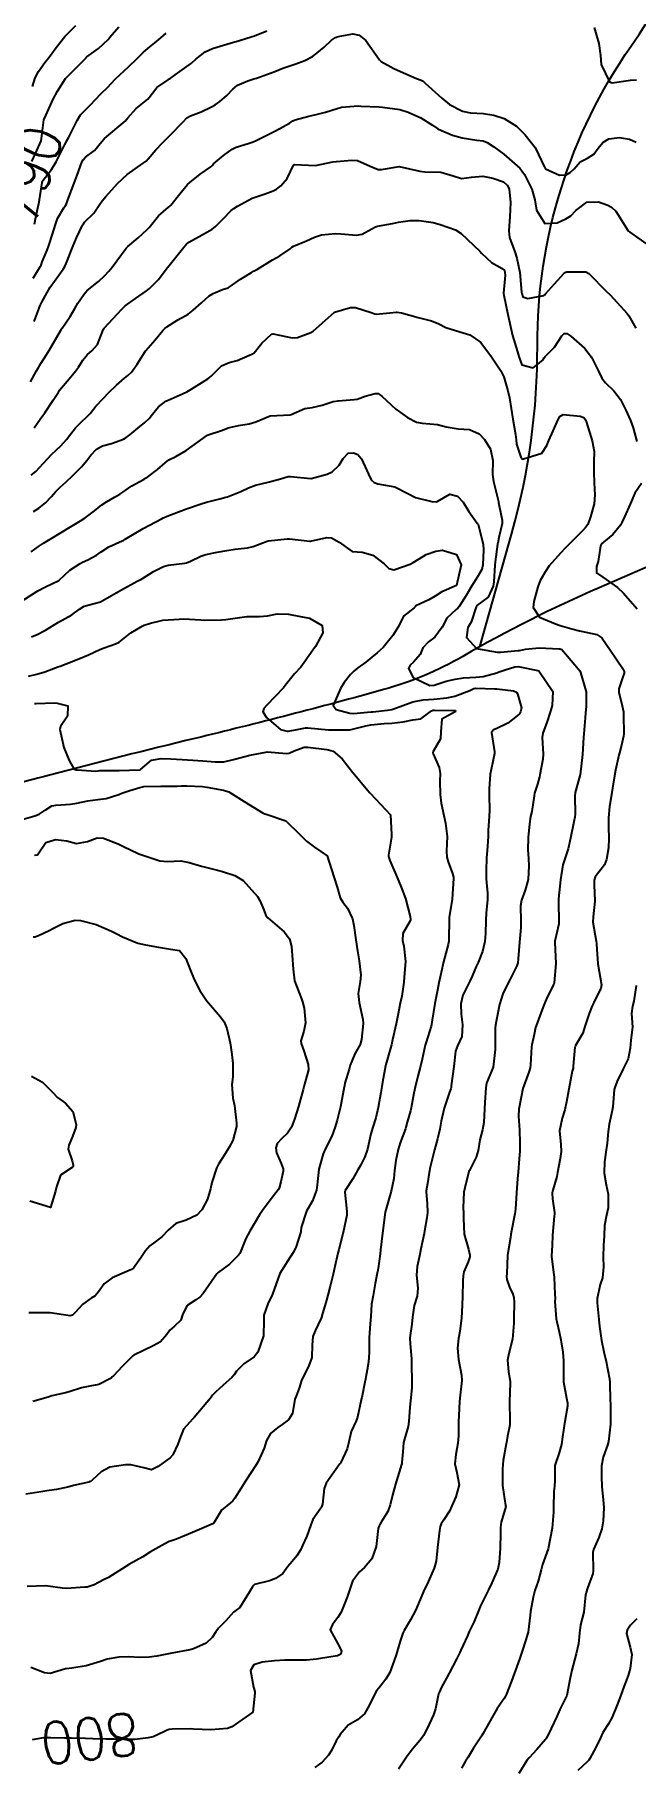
# Model space of a CAD drawing. Header units: metres. Extents: x 318500 to 325275, y 7408834 to 7428799.
# Drawn here: x 319777 to 319834.5, y 7411114.5 to 7411280 of the extents above; entities that cross this region are included whole.
import ezdxf
from ezdxf.enums import TextEntityAlignment as Align

# ---------------------------------------------------------------- set-up
doc = ezdxf.new("R2010")
doc.units = ezdxf.units.M
doc.header["$MEASUREMENT"] = 0
for name, color, linetype in [('Cotas', 45, 'Continuous'), ('Curvas de Nivel 1m', 11, 'Continuous'), ('Curvas de Nivel 5m', 15, 'Continuous'), ('Vias Secundárias', 230, 'Continuous')]:
    doc.layers.add(name, color=color, linetype=linetype)
doc.styles.add('Style-STANDARD', font='STANDARD.shx')

msp = doc.modelspace()

# ---------------------------------------------------------------- linework, layer by layer
at = {"layer": 'Curvas de Nivel 1m', "flags": 128}
for points, elevation in [([(319776.82, 7411275.05), (319777.09, 7411275.88), (319777.39, 7411276.49), (319778.01, 7411277.35), (319778.41, 7411277.86), (319779.09, 7411278.8), (319779.92, 7411279.84), (319779.99, 7411279.9), (319780.05, 7411279.96), (319780.98, 7411280.91)], 789), ([(319830.53, 7411280.7), (319831, 7411279.16), (319831.15, 7411278.04), (319831.22, 7411277.16), (319832, 7411275.51), (319832.27, 7411275.42), (319834.01, 7411275.67), (319834.59, 7411275.69)], 792), ([(319776.88, 7411256.73), (319777.58, 7411257.87), (319777.64, 7411257.98), (319777.76, 7411258.29), (319778.23, 7411259.41), (319778.39, 7411259.86), (319778.73, 7411260.93), (319779.01, 7411261.85), (319779.23, 7411262.43), (319779.83, 7411263.45), (319779.99, 7411263.68), (319780.07, 7411263.84), (319780.22, 7411264.21), (319780.82, 7411265.83), (319781.11, 7411266.58), (319781.55, 7411267.82), (319781.66, 7411268.05), (319781.9, 7411268.29), (319782.77, 7411268.94), (319783.47, 7411269.79), (319783.67, 7411270.05), (319783.92, 7411270.29), (319785.68, 7411271.76), (319785.81, 7411271.9), (319785.94, 7411272.07), (319786.75, 7411272.96), (319787.71, 7411273.73), (319787.85, 7411273.85), (319787.97, 7411274.01), (319788.73, 7411274.98), (319789.79, 7411275.71), (319789.92, 7411275.79), (319790, 7411275.84), (319790.48, 7411276.17), (319792.02, 7411277.28), (319792.45, 7411277.67), (319793.33, 7411278.36), (319794.04, 7411278.69), (319794.76, 7411278.93), (319796.04, 7411279.29), (319796.32, 7411279.35), (319797.14, 7411279.61), (319797.82, 7411279.83), (319798.05, 7411279.91), (319799.25, 7411280.39)], 792), ([(319776.98, 7411252.57), (319777.45, 7411253.87), (319777.52, 7411254.05), (319777.71, 7411254.42), (319778.24, 7411255.35), (319778.53, 7411255.86), (319779.75, 7411257.6), (319779.92, 7411257.84), (319780.06, 7411258.14), (319780.71, 7411259.83), (319781.03, 7411260.58), (319781.62, 7411261.81), (319781.69, 7411261.93), (319781.81, 7411262.09), (319782.69, 7411262.94), (319783.28, 7411263.8), (319783.5, 7411264.14), (319783.85, 7411264.54), (319784.96, 7411265.77), (319785.87, 7411266.66), (319787.4, 7411267.74), (319787.69, 7411267.93), (319787.9, 7411268.14), (319788.63, 7411269), (319789.3, 7411269.72), (319789.61, 7411270.03), (319789.93, 7411270.35), (319791.25, 7411271.69), (319791.58, 7411272.06), (319791.95, 7411272.27), (319792.97, 7411272.65), (319793.96, 7411273.1), (319794.3, 7411273.31), (319794.75, 7411273.64), (319795.41, 7411274.2), (319795.99, 7411274.82), (319796.43, 7411275.19), (319797.43, 7411275.61), (319798, 7411275.78), (319798.26, 7411275.85), (319800.01, 7411276.48), (319800.77, 7411276.81), (319802.02, 7411277.24), (319802.88, 7411277.54), (319803.61, 7411277.94), (319804.03, 7411278.24), (319804.73, 7411278.82), (319805.43, 7411279.5), (319805.8, 7411279.74), (319806.06, 7411279.84), (319807.45, 7411280.09), (319808.06, 7411279.97), (319808.7, 7411279.46), (319810.02, 7411277.61), (319810.18, 7411277.44), (319811.37, 7411276.77), (319812.01, 7411276.49), (319813.56, 7411275.84), (319814, 7411275.66), (319814.18, 7411275.56), (319814.39, 7411275.38), (319815.98, 7411273.94), (319816.72, 7411273.35), (319817.96, 7411272.69), (319818.73, 7411272.55), (319819.96, 7411272.47), (319820.94, 7411272.31), (319821.95, 7411272.01), (319823.1, 7411271.26), (319823.53, 7411270.85), (319823.93, 7411270.44), (319824.91, 7411269.24), (319825.84, 7411267.28), (319825.86, 7411267.23), (319825.89, 7411267.19), (319827.24, 7411266.57), (319827.88, 7411266.61), (319828.26, 7411266.82), (319828.63, 7411267.19), (319829.21, 7411267.87), (319829.91, 7411268.22), (319830.5, 7411268.58), (319830.94, 7411269.16), (319831.36, 7411269.72), (319831.93, 7411270.06), (319832.96, 7411270.17), (319833.93, 7411270.01), (319834.56, 7411269.74)], 793), ([(319777.01, 7411261.88), (319777.14, 7411262.56), (319777.43, 7411263.87), (319777.5, 7411264.22), (319777.75, 7411265.87), (319777.78, 7411265.96), (319777.86, 7411266.11), (319778.63, 7411267.11), (319779.08, 7411267.85), (319779.92, 7411269.52), (319780.03, 7411269.73), (319780.09, 7411269.84), (319780.3, 7411270.22), (319781.09, 7411271.82), (319781.42, 7411272.34), (319781.96, 7411272.89), (319782.42, 7411273.35), (319782.83, 7411273.8), (319783.38, 7411274.39), (319783.99, 7411274.98), (319784.39, 7411275.39), (319784.77, 7411275.78), (319786.01, 7411276.95), (319786.84, 7411277.75), (319787.43, 7411278.34), (319788.04, 7411278.85), (319788.54, 7411279.23), (319789.1, 7411279.72), (319789.61, 7411280.16)], 791), ([(319776.65, 7411246.83), (319777.22, 7411247.87), (319777.37, 7411248.12), (319777.63, 7411248.57), (319778.13, 7411249.37), (319778.44, 7411249.86), (319779.51, 7411251.68), (319779.6, 7411251.84), (319779.63, 7411251.89), (319779.67, 7411251.95), (319780.44, 7411253.07), (319780.89, 7411253.82), (319781.17, 7411254.35), (319781.72, 7411255.16), (319782.02, 7411255.51), (319782.36, 7411255.8), (319783.13, 7411256.4), (319783.75, 7411256.97), (319784.14, 7411257.4), (319784.45, 7411257.78), (319785.78, 7411259.59), (319785.93, 7411259.76), (319786.93, 7411260.6), (319787.8, 7411261.37), (319787.98, 7411261.56), (319788.11, 7411261.73), (319788.87, 7411262.68), (319789.84, 7411263.51), (319789.95, 7411263.6), (319790.06, 7411263.71), (319790.93, 7411264.78), (319791.66, 7411265.68), (319791.86, 7411265.89), (319792.87, 7411266.67), (319793.89, 7411267.39), (319794.02, 7411267.52), (319794.15, 7411267.65), (319795.08, 7411268.46), (319795.91, 7411269.07), (319796.29, 7411269.25), (319797.46, 7411269.61), (319797.92, 7411269.76), (319798.23, 7411269.91), (319799.93, 7411270.76), (319800.47, 7411271.03), (319801.39, 7411271.56), (319801.73, 7411271.77), (319801.94, 7411271.86), (319803.25, 7411272.23), (319803.95, 7411272.39), (319804.85, 7411272.61), (319805.96, 7411272.97), (319806.38, 7411273.07), (319807.97, 7411273.2), (319808.24, 7411273.19), (319809.97, 7411273.11), (319810.31, 7411273.09), (319811.96, 7411272.86), (319812.74, 7411272.62), (319813.95, 7411272.06), (319815.07, 7411271.37), (319815.59, 7411271.02), (319815.93, 7411270.85), (319817.01, 7411270.42), (319817.93, 7411270.16), (319819.31, 7411269.93), (319819.93, 7411269.85), (319820.32, 7411269.7), (319820.94, 7411269.29), (319821.91, 7411268.59), (319823.42, 7411267.26), (319823.64, 7411267.01), (319823.88, 7411266.66), (319824.58, 7411265.24), (319824.86, 7411264.23), (319825.02, 7411263.24), (319825.82, 7411261.96), (319827.01, 7411262.03), (319827.83, 7411262.4), (319828.32, 7411262.7), (319828.8, 7411263.19), (319829.85, 7411264.01), (319830.96, 7411264.04), (319831.85, 7411263.72), (319832.21, 7411263.51), (319832.6, 7411263.14), (319833.81, 7411261.27), (319833.94, 7411261.12), (319835.79, 7411259.81)], 794), ([(319776.71, 7411237.88), (319777.13, 7411238.23), (319777.5, 7411238.62), (319778.64, 7411239.85), (319779.09, 7411240.27), (319779.52, 7411240.69), (319780.07, 7411241.3), (319780.48, 7411241.83), (319780.94, 7411242.42), (319781.56, 7411243.03), (319781.97, 7411243.4), (319782.34, 7411243.8), (319782.89, 7411244.49), (319783.58, 7411245.23), (319784.13, 7411245.78), (319784.87, 7411246.51), (319785.61, 7411247.16), (319785.95, 7411247.42), (319786.29, 7411247.75), (319786.85, 7411248.52), (319787.59, 7411249.73), (319787.62, 7411249.76), (319787.65, 7411249.81), (319788.55, 7411250.84), (319789.28, 7411251.71), (319789.47, 7411251.92), (319789.68, 7411252.09), (319790.73, 7411252.74), (319791.7, 7411253.29), (319792.2, 7411253.67), (319792.99, 7411254.38), (319793.72, 7411255.03), (319794.1, 7411255.27), (319794.99, 7411255.64), (319795.54, 7411255.82), (319795.73, 7411255.92), (319796.72, 7411256.64), (319797.76, 7411257.28), (319797.97, 7411257.39), (319798.34, 7411257.59), (319799.77, 7411258.47), (319800.47, 7411258.87), (319801.47, 7411259.55), (319801.64, 7411259.69), (319801.78, 7411259.78), (319803.02, 7411260.31), (319803.8, 7411260.64), (319804.45, 7411260.86), (319805.8, 7411261), (319806.32, 7411260.97), (319807.8, 7411260.85), (319808.34, 7411260.93), (319809.29, 7411261.45), (319809.63, 7411261.63), (319809.81, 7411261.69), (319811.26, 7411261.97), (319811.82, 7411262.09), (319812.96, 7411262.26), (319813.82, 7411262.25), (319815.13, 7411262.06), (319815.82, 7411261.87), (319817.29, 7411261.34), (319817.81, 7411261.01), (319819.6, 7411259.31), (319819.78, 7411259.11), (319820.72, 7411258.24), (319821.76, 7411257.66), (319821.96, 7411257.47), (319822.01, 7411257.28), (319822.02, 7411257.02), (319821.88, 7411255.28), (319821.89, 7411255.11), (319822.29, 7411253.27), (319822.53, 7411252.11), (319822.74, 7411251.26), (319823.21, 7411249.7), (319823.33, 7411249.25), (319823.64, 7411248.45), (319824.72, 7411248.15), (319825.64, 7411248.89), (319825.76, 7411249.12), (319825.85, 7411249.23), (319826.76, 7411250.12), (319827.46, 7411251.2), (319827.68, 7411251.43), (319827.94, 7411251.45), (319828.31, 7411251.19), (319829.66, 7411249.99), (319830.29, 7411249.16), (319830.95, 7411247.84), (319831.27, 7411247.15), (319831.62, 7411246.73), (319832.42, 7411245.95), (319833.05, 7411245.13), (319833.58, 7411244.11), (319834.02, 7411243.11), (319834.26, 7411242.41), (319834.63, 7411241.1)], 796), ([(319776.91, 7411234.4), (319777.44, 7411234.74), (319778.07, 7411235.24), (319778.65, 7411235.85), (319779.02, 7411236.29), (319779.47, 7411236.75), (319780.06, 7411237.25), (319780.66, 7411237.82), (319781.5, 7411238.7), (319782.02, 7411239.29), (319782.4, 7411239.8), (319782.95, 7411240.37), (319783.52, 7411240.68), (319784.38, 7411240.92), (319785.53, 7411241.34), (319785.8, 7411241.49), (319786.14, 7411241.75), (319786.9, 7411242.39), (319787.56, 7411242.93), (319787.97, 7411243.32), (319788.29, 7411243.72), (319788.87, 7411244.43), (319789.59, 7411244.96), (319790.09, 7411245.2), (319791.22, 7411245.69), (319791.6, 7411245.87), (319792.06, 7411246.13), (319793.61, 7411247.1), (319793.92, 7411247.35), (319794.19, 7411247.64), (319794.91, 7411248.35), (319795.64, 7411248.66), (319796.39, 7411248.86), (319797.65, 7411249.4), (319797.79, 7411249.46), (319798.01, 7411249.59), (319798.75, 7411250.5), (319799.68, 7411251.38), (319799.85, 7411251.4), (319801.67, 7411251.02), (319802.17, 7411251.05), (319803.45, 7411251.52), (319803.68, 7411251.67), (319805.7, 7411253.49), (319807.24, 7411253.94), (319807.71, 7411253.92), (319809.23, 7411253.45), (319809.57, 7411253.31), (319809.7, 7411253.28), (319811.01, 7411253.42), (319811.62, 7411253.49), (319811.7, 7411253.49), (319812.12, 7411253.41), (319813.7, 7411252.98), (319814.99, 7411252.66), (319815.69, 7411252.36), (319816.36, 7411252.02), (319817.68, 7411251.59), (319818.66, 7411251.32), (319819.67, 7411250.61), (319820.66, 7411249.29), (319821.63, 7411247.87), (319821.9, 7411247.28), (319822.29, 7411245.95), (319822.43, 7411245.27), (319822.6, 7411244.25), (319822.77, 7411243.26), (319823.01, 7411241.79), (319823.07, 7411241.26), (319823.13, 7411240.85), (319823.52, 7411239.6), (319823.68, 7411239.41), (319825.53, 7411239.98), (319826.01, 7411240.74), (319826.22, 7411241.21), (319826.63, 7411242.14), (319827.1, 7411243.21), (319827.27, 7411243.51), (319827.58, 7411243.68), (319829.22, 7411243.53), (319829.57, 7411243.4), (319829.72, 7411243.17), (319829.82, 7411242.92), (319830.36, 7411241.16), (319830.53, 7411240.15), (319830.52, 7411239.15), (319830.5, 7411238.16), (319830.53, 7411237.15), (319830.6, 7411236.02), (319830.54, 7411235.15), (319830.2, 7411233.91), (319829.93, 7411233.16), (319829.73, 7411232.87), (319829.43, 7411232.55), (319828.73, 7411231.87), (319828.05, 7411231.19), (319827.74, 7411230.86), (319827.4, 7411230.5), (319826.77, 7411229.83), (319826.25, 7411229.21), (319825.9, 7411228.69), (319825.37, 7411227.8), (319825.14, 7411227.22), (319824.76, 7411225.81), (319824.72, 7411225.23), (319825.32, 7411224.32), (319826.84, 7411223.68), (319827.3, 7411223.52), (319828.41, 7411223.18), (319829.13, 7411223.01), (319829.3, 7411222.97), (319830.81, 7411222.66), (319831.29, 7411222.32), (319832.12, 7411221.13), (319833.25, 7411219.42), (319833.4, 7411219.12), (319833.4, 7411218.96), (319833.24, 7411218.5), (319832.91, 7411217.44), (319832.91, 7411217.12), (319833.21, 7411215.83), (319833.34, 7411215.26), (319833.36, 7411215.12), (319833.36, 7411214.96), (319833.38, 7411213.12), (319833.36, 7411212.92), (319833.15, 7411212.06), (319832.95, 7411211.32), (319832.9, 7411211.12), (319832.59, 7411209.66), (319832.49, 7411209.13), (319832.29, 7411207.94), (319832.16, 7411207.13), (319832.02, 7411206.19), (319831.92, 7411205.13), (319831.91, 7411204.27), (319831.95, 7411203.13), (319831.92, 7411202.24), (319831.71, 7411201.13), (319831.52, 7411200.61), (319830.99, 7411199.92), (319830.65, 7411199.48), (319830.53, 7411199.15), (319830.53, 7411198.7), (319830.62, 7411197.15), (319830.44, 7411195.64), (319830.42, 7411195.15), (319830.73, 7411193.32), (319830.76, 7411193.14), (319830.77, 7411193.02), (319830.88, 7411191.14), (319831.26, 7411189.14), (319831.18, 7411188.8), (319830.83, 7411188.13), (319830.5, 7411187.47), (319830.35, 7411187.15), (319830.05, 7411186.39), (319829.64, 7411185.16), (319829.45, 7411184.51), (319828.77, 7411183.33), (319828.71, 7411183.23), (319828.7, 7411183.17), (319828.54, 7411181.37), (319828.52, 7411181.17), (319828.45, 7411180.89), (319828.11, 7411179.18), (319827.91, 7411177.97), (319827.73, 7411177.18), (319827.47, 7411176.39), (319827.24, 7411175.19), (319827.35, 7411173.89), (319827.39, 7411173.19), (319827.3, 7411172.52), (319827.04, 7411171.19), (319826.96, 7411170.83), (319826.58, 7411169.51), (319826.52, 7411169.26), (319826.52, 7411169.2), (319826.57, 7411168.69), (319826.74, 7411167.37), (319826.74, 7411167.2), (319826.73, 7411167.03), (319826.57, 7411165.2), (319826.57, 7411165.16), (319826.52, 7411164.2), (319826.46, 7411163.24), (319826.46, 7411163.2), (319826.5, 7411162.92), (319826.69, 7411161.41), (319826.71, 7411161.2), (319826.79, 7411159.53), (319826.8, 7411159.19), (319826.79, 7411158.85), (319826.9, 7411157.19), (319827.18, 7411155.96), (319827.36, 7411155.19), (319827.55, 7411154.01), (319827.62, 7411153.18), (319827.6, 7411151.93), (319827.62, 7411151.18), (319827.89, 7411149.6), (319827.98, 7411149.17), (319827.98, 7411148.85), (319827.72, 7411147.18), (319827.52, 7411145.93), (319827.41, 7411145.18), (319827.15, 7411144.29), (319826.79, 7411143.19), (319826.77, 7411141.75), (319826.74, 7411141.19), (319826.69, 7411140.7), (319826.66, 7411139.19), (319826.65, 7411138.71), (319826.53, 7411137.19), (319826.13, 7411135.2), (319825.61, 7411133.7), (319825.49, 7411133.21), (319825.19, 7411132.1), (319824.87, 7411131.21), (319824.7, 7411130.58), (319824.46, 7411129.22), (319824.41, 7411128.85), (319824.22, 7411127.22), (319824.18, 7411127.05), (319824.01, 7411126.49), (319823.7, 7411125.52), (319823.6, 7411125.23), (319823.41, 7411124.65), (319822.88, 7411123.24), (319822.64, 7411122.56), (319822.13, 7411121.25), (319822.07, 7411121.12), (319821.93, 7411120.89), (319821.26, 7411119.92), (319820.88, 7411119.27), (319819.89, 7411117.5), (319819.81, 7411117.36), (319819.76, 7411117.28), (319819.01, 7411116.15), (319818.49, 7411115.29), (319818.25, 7411114.9), (319817.84, 7411114.23)], 797), ([(319776.71, 7411230.55), (319777.4, 7411231.08), (319777.87, 7411231.38), (319778.66, 7411231.85), (319779.41, 7411232.3), (319780.63, 7411233.03), (319781.43, 7411233.51), (319781.86, 7411233.8), (319782.76, 7411234.48), (319783.45, 7411235.05), (319783.89, 7411235.35), (319784.66, 7411235.77), (319785.17, 7411236.06), (319785.47, 7411236.27), (319786.34, 7411236.88), (319787.49, 7411237.52), (319787.63, 7411237.59), (319787.87, 7411237.73), (319788.78, 7411238.43), (319789.51, 7411239.07), (319789.88, 7411239.34), (319790.54, 7411239.69), (319791.53, 7411240.25), (319793.46, 7411241.65), (319793.51, 7411241.68), (319793.54, 7411241.7), (319795, 7411242.18), (319795.55, 7411242.4), (319796.52, 7411242.65), (319797.56, 7411242.8), (319798.17, 7411242.99), (319799.57, 7411243.57), (319801.46, 7411243.67), (319801.57, 7411243.7), (319802.86, 7411244.25), (319803.58, 7411244.35), (319804.52, 7411244.57), (319805.59, 7411244.93), (319806.07, 7411245), (319807.59, 7411245.11), (319807.89, 7411245.17), (319808.65, 7411245.45), (319809.6, 7411245.71), (319809.87, 7411245.7), (319810.23, 7411245.43), (319811.58, 7411244.21), (319812.68, 7411243.4), (319813.56, 7411242.97), (319814.1, 7411242.85), (319815.56, 7411242.72), (319816.38, 7411242.52), (319817.55, 7411242.31), (319818.62, 7411242.25), (319819.55, 7411241.84), (319820.07, 7411241.3), (319820.62, 7411240.38), (319820.84, 7411239.29), (319820.83, 7411237.95), (319820.92, 7411237.29), (319821.38, 7411235.36), (319821.4, 7411235.28), (319821.46, 7411234.97), (319821.75, 7411233.58), (319821.76, 7411233.28), (319821.42, 7411231.92), (319821.32, 7411231.37), (319821.31, 7411231.28), (319821.08, 7411229.59), (319821.05, 7411229.28), (319820.96, 7411227.69), (319820.89, 7411227.28), (319820.41, 7411226.22), (319819.33, 7411225.41), (319819.28, 7411225.35), (319819.26, 7411225.3), (319818.79, 7411223.83), (319818.45, 7411223.31), (319818.34, 7411222.36), (319819.28, 7411221.3), (319821.28, 7411220.96), (319821.59, 7411220.96), (319823.28, 7411221.13), (319823.39, 7411221.13), (319823.98, 7411221.24), (319825.28, 7411221.38), (319827.19, 7411221.29), (319827.28, 7411221.28), (319827.34, 7411221.26), (319827.44, 7411221.2), (319828.69, 7411219.75), (319829.16, 7411219.17), (319829.25, 7411219.02), (319829.78, 7411217.16), (319829.79, 7411215.75), (319829.72, 7411215.16), (319829.67, 7411214.68), (319829.54, 7411213.16), (319829.52, 7411212.81), (319829.42, 7411211.17), (319829.19, 7411209.24), (319829.18, 7411209.17), (319829.17, 7411209.12), (319829.12, 7411208.9), (319828.73, 7411207.54), (319828.7, 7411207.18), (319828.74, 7411205.5), (319828.7, 7411205.18), (319828.61, 7411204.73), (319828.28, 7411203.18), (319828.05, 7411202.15), (319827.75, 7411201.19), (319827.56, 7411200.63), (319827.31, 7411199.2), (319827.14, 7411197.38), (319827.14, 7411197.2), (319827.14, 7411197.02), (319827.17, 7411195.2), (319827.15, 7411194.97), (319826.91, 7411193.87), (319826.78, 7411193.32), (319826.78, 7411193.2), (319826.88, 7411191.2), (319826.71, 7411189.35), (319826.67, 7411189.2), (319826.06, 7411187.98), (319825.74, 7411187.21), (319825.49, 7411186.53), (319824.99, 7411185.22), (319824.94, 7411185.07), (319824.79, 7411184.38), (319824.59, 7411183.41), (319824.56, 7411183.22), (319824.46, 7411181.5), (319824.43, 7411181.22), (319824.29, 7411180.78), (319823.73, 7411179.23), (319823.55, 7411178.4), (319823.35, 7411177.24), (319823.32, 7411176.6), (319823.4, 7411175.24), (319823.43, 7411174.02), (319823.42, 7411173.24), (319823.37, 7411172.5), (319823.26, 7411171.24), (319823.22, 7411170.62), (319823.13, 7411169.24), (319823.01, 7411167.68), (319822.94, 7411167.24), (319822.57, 7411165.29), (319822.57, 7411165.25), (319822.53, 7411164.98), (319822.28, 7411163.48), (319822.26, 7411163.25), (319822.19, 7411161.54), (319822.16, 7411161.25), (319822.18, 7411160.97), (319822.46, 7411160.24), (319822.76, 7411159.55), (319822.85, 7411159.24), (319822.88, 7411158.8), (319822.87, 7411157.24), (319822.86, 7411156.8), (319822.72, 7411155.25), (319822.38, 7411153.89), (319822.25, 7411153.25), (319822.35, 7411152.12), (319822.5, 7411151.25), (319822.51, 7411151.08), (319822.46, 7411149.25), (319822.48, 7411147.43), (319822.48, 7411147.25), (319822.47, 7411147.06), (319822.27, 7411145.99), (319822.15, 7411145.36), (319822.13, 7411145.25), (319821.83, 7411143.66), (319821.8, 7411143.26), (319821.78, 7411142.81), (319821.79, 7411141.26), (319822.07, 7411139.36), (319822.08, 7411139.25), (319821.65, 7411137.76), (319821.59, 7411137.26), (319821.58, 7411136.7), (319821.55, 7411135.26), (319821.46, 7411133.91), (319821.32, 7411133.26), (319820.75, 7411131.94), (319820.43, 7411131.27), (319820.06, 7411130.51), (319819.64, 7411129.7), (319819.47, 7411129.29), (319819.06, 7411128.27), (319818.6, 7411127.29), (319818.42, 7411126.89), (319818, 7411126), (319817.78, 7411125.51), (319817.69, 7411125.3), (319817.4, 7411124.72), (319816.69, 7411123.32), (319816.43, 7411122.85), (319815.95, 7411121.97), (319815.74, 7411121.54), (319815.66, 7411121.33), (319815.36, 7411119.9), (319815.19, 7411119.34), (319814.57, 7411118.03), (319814.23, 7411117.35), (319814.1, 7411117.15), (319813.88, 7411116.88), (319813.18, 7411116.05), (319812.66, 7411115.37), (319812.34, 7411114.89), (319811.84, 7411114.13)], 798), ([(319775.85, 7411225.88), (319777.34, 7411226.82), (319778.01, 7411227.18), (319779.35, 7411227.81), (319779.39, 7411227.84), (319780.4, 7411228.79), (319781.37, 7411229.44), (319781.61, 7411229.57), (319782.11, 7411229.8), (319782.94, 7411230.23), (319783.39, 7411230.55), (319784.14, 7411231.03), (319785.41, 7411231.6), (319785.52, 7411231.65), (319785.69, 7411231.76), (319787.42, 7411232.79), (319789.15, 7411233.7), (319789.33, 7411233.8), (319789.43, 7411233.85), (319789.72, 7411233.98), (319791.45, 7411234.65), (319792.96, 7411235.16), (319793.46, 7411235.31), (319794.75, 7411235.63), (319795.31, 7411235.77), (319795.46, 7411235.82), (319796.74, 7411236.34), (319797.48, 7411236.67), (319798.15, 7411236.92), (319799.49, 7411237.26), (319799.73, 7411237.32), (319800.54, 7411237.55), (319801.29, 7411237.75), (319801.49, 7411237.75), (319803.44, 7411237.57), (319803.49, 7411237.57), (319805.02, 7411237.98), (319805.5, 7411238.21), (319806.17, 7411238.83), (319806.53, 7411239.48), (319807.01, 7411239.99), (319807.53, 7411240.03), (319807.93, 7411239.87), (319808.29, 7411239.46), (319808.95, 7411237.99), (319809.22, 7411237.44), (319809.49, 7411237.19), (319809.86, 7411237.06), (319811.48, 7411236.77), (319812.73, 7411236.13), (319813.47, 7411235.74), (319815.02, 7411235.36), (319815.46, 7411235.33), (319815.54, 7411235.36), (319816.75, 7411236.06), (319817.47, 7411235.87), (319818.02, 7411235.32), (319818.55, 7411234.41), (319819.34, 7411233.3), (319819.39, 7411233.25), (319819.44, 7411233.16), (319819.93, 7411231.29), (319819.96, 7411230.74), (319819.88, 7411229.3), (319819.79, 7411228.88), (319819.37, 7411228.17), (319818.84, 7411227.31), (319818.29, 7411226.37), (319817.62, 7411225.33), (319817.5, 7411225.16), (319817.33, 7411225.03), (319816.45, 7411224.2), (319816.01, 7411223.35), (319815.29, 7411222.39), (319814.69, 7411221.96), (319814.16, 7411221.37), (319813.89, 7411220.75), (319813.26, 7411220.02), (319812.93, 7411219.71), (319812.79, 7411219.39), (319813.24, 7411218.55), (319814.82, 7411217.77), (319815.23, 7411217.82), (319816.38, 7411218.2), (319817.24, 7411218.38), (319818.04, 7411218.52), (319819.24, 7411218.57), (319819.92, 7411218.62), (319821.25, 7411219), (319821.46, 7411219.07), (319822.03, 7411219.27), (319822.94, 7411219.57), (319823.26, 7411219.59), (319825.14, 7411219.22), (319825.25, 7411219.17), (319826.59, 7411217.21), (319826.54, 7411215.87), (319826.32, 7411215.21), (319826.06, 7411214.33), (319825.63, 7411213.22), (319825.57, 7411212.81), (319825.68, 7411211.21), (319825.63, 7411210.72), (319825.34, 7411209.22), (319825.3, 7411209.03), (319825.11, 7411208.33), (319824.84, 7411207.48), (319824.79, 7411207.22), (319824.57, 7411205.73), (319824.47, 7411205.23), (319824.37, 7411204.55), (319824.24, 7411203.23), (319824.2, 7411202.06), (319824.25, 7411201.23), (319824.31, 7411200.54), (319824.22, 7411199.23), (319823.93, 7411198.2), (319823.59, 7411197.24), (319823.49, 7411196.71), (319823.52, 7411195.24), (319823.53, 7411194.63), (319823.39, 7411193.24), (319823.26, 7411191.62), (319823.23, 7411191.24), (319823.15, 7411190.97), (319822.87, 7411190.39), (319822.48, 7411189.63), (319822.29, 7411189.26), (319821.82, 7411188.28), (319821.49, 7411187.27), (319821.17, 7411185.64), (319821.11, 7411185.28), (319821.09, 7411184.99), (319821.08, 7411183.28), (319821.08, 7411182.96), (319820.89, 7411181.28), (319820.74, 7411180.89), (319820.26, 7411179.75), (319820.19, 7411179.29), (319820.09, 7411177.9), (319820.04, 7411177.29), (319819.98, 7411175.98), (319819.85, 7411175.29), (319819.62, 7411174.32), (319819.45, 7411173.29), (319819.26, 7411172.66), (319818.61, 7411171.39), (319818.57, 7411171.3), (319818.16, 7411169.73), (319818.08, 7411169.31), (319818.02, 7411167.85), (319818.04, 7411167.31), (319818.04, 7411166.8), (319818.11, 7411165.31), (319818.51, 7411163.85), (319818.66, 7411163.3), (319818.66, 7411163.13), (319818.49, 7411162.66), (319818.08, 7411161.7), (319818, 7411161.31), (319817.99, 7411160.83), (319817.95, 7411159.31), (319817.88, 7411157.85), (319817.87, 7411157.31), (319817.71, 7411156), (319817.57, 7411155.31), (319817.48, 7411154.41), (319817.57, 7411153.31), (319817.86, 7411151.8), (319817.89, 7411151.31), (319817.73, 7411149.9), (319817.67, 7411149.31), (319817.62, 7411148.63), (319817.58, 7411147.31), (319817.56, 7411146.02), (319817.5, 7411145.31), (319817.32, 7411144.23), (319817.21, 7411143.32), (319817.41, 7411142.5), (319817.62, 7411141.31), (319817.32, 7411140.19), (319816.94, 7411139.32), (319816.7, 7411138.8), (319816.16, 7411137.99), (319815.91, 7411137.58), (319815.83, 7411137.33), (319815.76, 7411136.95), (319815.56, 7411135.34), (319815.42, 7411134.03), (319815.24, 7411133.34), (319814.56, 7411131.84), (319814.32, 7411131.36), (319814.06, 7411130.74), (319813.66, 7411129.75), (319813.48, 7411129.37), (319812.98, 7411128.43), (319812.37, 7411127.38), (319812.26, 7411127.14), (319812, 7411126.37), (319811.78, 7411125.6), (319811.7, 7411125.38), (319811.57, 7411124.97), (319810.99, 7411123.39), (319810.61, 7411122.75), (319809.95, 7411121.89), (319809.74, 7411121.61), (319809.61, 7411121.41), (319809.07, 7411120.27), (319808.59, 7411119.43), (319807.9, 7411118.84), (319807, 7411118.35), (319806.24, 7411117.46), (319806.11, 7411117.23), (319805.88, 7411116.83), (319805.41, 7411115.92), (319805.13, 7411115.47), (319804.52, 7411114.81), (319803.84, 7411114.29)], 799), ([(319835.07, 7411237.1), (319834.42, 7411236.16), (319833.99, 7411235.11), (319833.45, 7411233.91), (319833.19, 7411233.37), (319833.06, 7411233.12), (319832.32, 7411232.23), (319831.42, 7411231.47), (319831.24, 7411231.31), (319831.16, 7411231.14), (319830.92, 7411229.62), (319830.77, 7411229.15), (319830.78, 7411228.55), (319831.37, 7411228.12), (319832.77, 7411227.13), (319833.35, 7411226.6), (319834.65, 7411225.1)], 796), ([(319776.45, 7411218.65), (319777.23, 7411218.86), (319778.01, 7411219.08), (319779.25, 7411219.55), (319779.46, 7411219.63), (319780.05, 7411219.83), (319781.26, 7411220.32), (319782.18, 7411220.72), (319783.26, 7411221.2), (319783.68, 7411221.36), (319784.77, 7411221.77), (319785.11, 7411221.92), (319785.27, 7411222.03), (319786.24, 7411222.8), (319787.3, 7411223.45), (319787.49, 7411223.53), (319788.11, 7411223.72), (319789.03, 7411223.97), (319789.3, 7411224.02), (319790.86, 7411224.13), (319791.31, 7411224.14), (319792.92, 7411224.05), (319793.31, 7411224.03), (319794.9, 7411224.04), (319795.31, 7411224.07), (319796.64, 7411224.28), (319797.31, 7411224.36), (319798.54, 7411224.36), (319799.31, 7411224.44), (319800.23, 7411224.64), (319801.32, 7411224.58), (319802.47, 7411224.37), (319803.31, 7411224.2), (319804.52, 7411223.5), (319804.6, 7411222.8), (319803.88, 7411221.51), (319803.65, 7411221.14), (319803.27, 7411220.6), (319802.82, 7411219.96), (319802.48, 7411219.53), (319801.89, 7411218.89), (319801.23, 7411218.09), (319801, 7411217.77), (319800.82, 7411217.55), (319799.2, 7411215.86), (319798.95, 7411215.57), (319798.87, 7411215.25), (319799.19, 7411214.71), (319800.53, 7411213.55), (319801.17, 7411213.42), (319801.28, 7411213.42), (319801.97, 7411213.53), (319802.95, 7411213.74), (319803.17, 7411213.74), (319805.12, 7411213.54), (319805.17, 7411213.54), (319807.1, 7411213.53), (319807.17, 7411213.54), (319808.69, 7411213.93), (319809.18, 7411214.02), (319810.45, 7411214.15), (319811.18, 7411214.18), (319812.27, 7411214.31), (319813.19, 7411214.49), (319813.96, 7411214.6), (319814.98, 7411215.36), (319815.15, 7411215.41), (319815.2, 7411215.41), (319815.26, 7411215.41), (319817.2, 7411215.37), (319817.24, 7411215.37), (319817.28, 7411215.33), (319817.26, 7411215.27), (319817.2, 7411215.23), (319815.98, 7411214.56), (319815.89, 7411213.35), (319815.84, 7411212.67), (319815.14, 7411211.45), (319815.11, 7411211.39), (319815.1, 7411211.36), (319815.14, 7411211.25), (319815.72, 7411209.94), (319815.81, 7411209.35), (319815.79, 7411208.67), (319815.8, 7411207.35), (319815.91, 7411206.52), (319816.16, 7411205.34), (319816.33, 7411204.62), (319816.49, 7411203.34), (319816.42, 7411201.94), (319816.44, 7411201.34), (319816.57, 7411200.91), (319816.99, 7411199.8), (319817.09, 7411199.43), (319817.09, 7411199.33), (319816.96, 7411197.33), (319816.69, 7411195.58), (319816.67, 7411195.33), (319816.64, 7411193.59), (319816.63, 7411193.33), (319816.57, 7411193), (319816.13, 7411191.34), (319815.9, 7411190.31), (319815.7, 7411189.35), (319815.55, 7411188.64), (319815.3, 7411187.35), (319815.03, 7411185.59), (319815, 7411185.36), (319814.96, 7411185.19), (319814.79, 7411184.67), (319814.47, 7411183.67), (319814.39, 7411183.36), (319814.09, 7411182.02), (319813.94, 7411181.37), (319813.69, 7411180.4), (319813.43, 7411179.37), (319813.3, 7411178.77), (319813.03, 7411177.38), (319812.97, 7411177.1), (319812.67, 7411176.02), (319812.53, 7411175.52), (319812.49, 7411175.38), (319812, 7411174.03), (319811.79, 7411173.39), (319811.56, 7411172.34), (319811.44, 7411171.4), (319811.37, 7411170.63), (319811.13, 7411169.4), (319811, 7411168.98), (319810.55, 7411167.41), (319810.29, 7411165.41), (319810.11, 7411163.81), (319810.08, 7411163.42), (319809.9, 7411162), (319809.75, 7411161.42), (319809.61, 7411160.58), (319809.42, 7411159.43), (319809.25, 7411158.61), (319809.17, 7411157.43), (319809.13, 7411156.71), (319809.03, 7411155.43), (319809.02, 7411154.07), (319808.99, 7411153.43), (319808.92, 7411152.88), (319808.66, 7411151.44), (319808.61, 7411151.16), (319808.31, 7411149.68), (319808.27, 7411149.48), (319808.26, 7411149.44), (319807.92, 7411147.81), (319807.78, 7411147.45), (319807.31, 7411146.42), (319807.09, 7411145.45), (319806.93, 7411144.77), (319806.31, 7411143.46), (319806.28, 7411143.41), (319806.23, 7411143.34), (319804.9, 7411141.48), (319804.72, 7411140.96), (319804.57, 7411139.48), (319804.47, 7411139.19), (319804.17, 7411138.77), (319803.65, 7411138), (319803.46, 7411137.5), (319803.06, 7411136.43), (319802.66, 7411135.51), (319802.49, 7411135.15), (319802.12, 7411134.54), (319801.65, 7411133.98), (319801.26, 7411133.53), (319800.76, 7411132.86), (319800.08, 7411132.37), (319799.48, 7411132.14), (319798.07, 7411131.79), (319797.95, 7411131.69), (319797.88, 7411131.57), (319797.57, 7411131.08), (319796.64, 7411129.59), (319796.29, 7411129.35), (319796.04, 7411129.14), (319795.33, 7411128.31), (319794.63, 7411127.61), (319794.35, 7411127.28), (319794.01, 7411126.72), (319793.44, 7411126.19), (319792.21, 7411125.65), (319791.99, 7411125.57), (319791.87, 7411125.54), (319789.99, 7411125.18), (319788.72, 7411124.95), (319787.98, 7411124.84), (319787.09, 7411124.82), (319785.98, 7411124.87), (319785.08, 7411124.84), (319783.98, 7411124.64), (319783.32, 7411124.42), (319781.97, 7411124.01), (319780.6, 7411123.8), (319780.04, 7411123.74), (319779.97, 7411123.73), (319778.52, 7411123.27), (319777.96, 7411123.33), (319776.66, 7411123.85)], 801), ([(319777.01, 7411216.05), (319777.19, 7411216.06), (319778.94, 7411216.1), (319779.19, 7411216.08), (319780.19, 7411215.82), (319780.18, 7411214.83), (319779.5, 7411213.84), (319779.44, 7411213.56), (319779.83, 7411211.83), (319780.34, 7411210.6), (319780.78, 7411209.81), (319781.01, 7411209.71), (319781.11, 7411209.7), (319782.89, 7411209.57), (319783.11, 7411209.61), (319783.25, 7411209.64), (319785.11, 7411209.64), (319787.09, 7411209.71), (319787.11, 7411209.71), (319787.14, 7411209.73), (319788.2, 7411210.64), (319789.13, 7411210.8), (319790.06, 7411210.76), (319791.13, 7411210.69), (319792.16, 7411210.63), (319793.12, 7411210.56), (319794.3, 7411210.46), (319795.12, 7411210.48), (319796.06, 7411210.68), (319797.13, 7411210.99), (319797.61, 7411211.11), (319799.14, 7411211.41), (319799.28, 7411211.42), (319801.14, 7411211.28), (319801.37, 7411211.31), (319801.84, 7411211.53), (319802.8, 7411211.87), (319803.15, 7411211.89), (319804.98, 7411211.66), (319805.14, 7411211.63), (319805.57, 7411211.48), (319806.43, 7411210.77), (319807.12, 7411209.91), (319807.47, 7411209.46), (319809.09, 7411207.51), (319809.15, 7411207.44), (319811.06, 7411205.41), (319811.16, 7411203.53), (319811.17, 7411203.41), (319811.17, 7411203.28), (319811.03, 7411202.51), (319810.86, 7411201.56), (319810.87, 7411201.41), (319811, 7411201.04), (319811.69, 7411199.4), (319812.07, 7411198.49), (319812.51, 7411197.39), (319812.93, 7411195.69), (319812.97, 7411195.38), (319812.97, 7411195.34), (319812.93, 7411195.27), (319812.25, 7411194.05), (319812.22, 7411193.39), (319812.34, 7411192.84), (319812.51, 7411191.39), (319812.37, 7411189.87), (319812.34, 7411189.39), (319812.15, 7411188.07), (319811.98, 7411187.39), (319811.79, 7411186.38), (319811.61, 7411185.4), (319811.25, 7411183.87), (319811.15, 7411183.4), (319811.08, 7411183.09), (319810.75, 7411181.97), (319810.63, 7411181.52), (319810.6, 7411181.41), (319810.29, 7411179.84), (319810.22, 7411179.42), (319810.13, 7411178.85), (319809.87, 7411177.42), (319809.67, 7411176.43), (319809.35, 7411175.43), (319809.19, 7411174.89), (319808.87, 7411173.44), (319808.62, 7411172.7), (319808.19, 7411171.87), (319807.95, 7411171.45), (319807.45, 7411170.6), (319806.74, 7411169.46), (319806.7, 7411169.33), (319806.89, 7411167.46), (319806.88, 7411167.12), (319806.53, 7411165.46), (319806.13, 7411163.84), (319806.04, 7411163.47), (319805.75, 7411162.2), (319805.59, 7411161.47), (319805.31, 7411160.33), (319805.07, 7411159.48), (319804.93, 7411158.99), (319804.51, 7411157.49), (319804.49, 7411157.42), (319804.42, 7411157.26), (319803.85, 7411156.05), (319803.65, 7411155.5), (319803.57, 7411154.69), (319803.55, 7411153.5), (319803.22, 7411152.64), (319802.65, 7411151.52), (319802.56, 7411151.29), (319802.33, 7411150.57), (319802.03, 7411149.81), (319801.93, 7411149.52), (319801.68, 7411148.15), (319801.3, 7411147.53), (319800.71, 7411147.11), (319800.28, 7411146.82), (319799.6, 7411146.22), (319799.21, 7411145.56), (319798.98, 7411144.83), (319798.42, 7411143.57), (319798.23, 7411143.25), (319797.14, 7411141.59), (319796.77, 7411141.02), (319796.19, 7411140.04), (319796, 7411139.79), (319795.76, 7411139.6), (319794.89, 7411138.89), (319794.15, 7411137.62), (319792.14, 7411136.78), (319790.61, 7411136.14), (319790.13, 7411135.97), (319789.91, 7411135.9), (319789.48, 7411135.69), (319788.61, 7411135.21), (319788.12, 7411134.93), (319787.37, 7411134.45), (319786.1, 7411133.73), (319784.08, 7411132.45), (319783.61, 7411132.23), (319782.71, 7411131.77), (319782.26, 7411131.59), (319782.07, 7411131.55), (319781.82, 7411131.54), (319780.07, 7411131.4), (319779.69, 7411131.44), (319778.07, 7411131.67), (319776.32, 7411131.61)], 802), ([(319775.92, 7411205), (319777.05, 7411205.31), (319777.45, 7411205.46), (319778.04, 7411205.85), (319778.66, 7411206.25), (319779.07, 7411206.33), (319780.46, 7411206.42), (319781.07, 7411206.52), (319782.12, 7411206.75), (319783.08, 7411206.86), (319783.88, 7411206.97), (319785.08, 7411207.34), (319785.38, 7411207.46), (319786.13, 7411207.74), (319787.09, 7411208.03), (319787.47, 7411208.1), (319789.09, 7411208.16), (319790.62, 7411208.16), (319791.09, 7411208.17), (319791.6, 7411208.17), (319793.09, 7411208.12), (319793.51, 7411208.06), (319795.09, 7411207.77), (319795.61, 7411207.61), (319797.08, 7411206.69), (319798.9, 7411205.57), (319799.06, 7411205.49), (319799.16, 7411205.47), (319801.05, 7411204.84), (319802.38, 7411203.53), (319803.02, 7411202.88), (319803.81, 7411202.3), (319805.01, 7411201.49), (319805.66, 7411199.48), (319805.95, 7411198.49), (319806.25, 7411197.47), (319806.52, 7411197.04), (319806.94, 7411196.49), (319807.42, 7411195.46), (319807.57, 7411194.81), (319807.75, 7411193.45), (319807.92, 7411192.41), (319808.08, 7411191.45), (319808.23, 7411190.07), (319808.15, 7411189.45), (319807.96, 7411188.33), (319808.08, 7411187.45), (319808.41, 7411185.83), (319808.44, 7411185.44), (319808.3, 7411183.92), (319808.15, 7411183.45), (319807.66, 7411182.55), (319807.21, 7411181.46), (319807.1, 7411181.09), (319806.71, 7411179.75), (319806.66, 7411179.51), (319806.65, 7411179.46), (319806.63, 7411179.38), (319806.28, 7411177.47), (319805.95, 7411176.19), (319805.73, 7411175.47), (319805.46, 7411174.67), (319804.86, 7411173.49), (319804.62, 7411172.99), (319804.22, 7411171.5), (319804.06, 7411170.03), (319803.99, 7411169.5), (319803.59, 7411168.48), (319803.02, 7411167.51), (319802.53, 7411165.93), (319802.5, 7411165.55), (319802.5, 7411165.52), (319802.01, 7411164.02), (319801.75, 7411163.53), (319801.26, 7411162.76), (319800.47, 7411161.54), (319799.79, 7411159.55), (319799.34, 7411158.65), (319798.96, 7411157.56), (319798.95, 7411157.03), (319798.93, 7411155.56), (319798.37, 7411154), (319798.01, 7411153.58), (319797.04, 7411152.91), (319796.35, 7411152.2), (319796.1, 7411151.85), (319795.88, 7411151.6), (319795.07, 7411150.87), (319794.32, 7411150.2), (319794.05, 7411149.89), (319793.85, 7411149.63), (319792.29, 7411147.77), (319792.17, 7411147.65), (319791.28, 7411146.66), (319790.88, 7411145.67), (319790.72, 7411145.21), (319790.24, 7411144.2), (319790, 7411143.91), (319789.67, 7411143.69), (319788.84, 7411143.08), (319788.22, 7411142.75), (319787.47, 7411142.96), (319786.22, 7411143.23), (319785.72, 7411143.23), (319784.22, 7411143), (319783.4, 7411142.58), (319782.52, 7411141.78), (319782.34, 7411141.64), (319782.21, 7411141.59), (319780.74, 7411141.26), (319780.2, 7411141.11), (319779.13, 7411140.89), (319778.19, 7411140.75), (319777.42, 7411140.62), (319776.19, 7411140.42)], 803), ([(319777.01, 7411201.55), (319777.29, 7411201.57), (319777.51, 7411201.86), (319778.11, 7411202.75), (319779.02, 7411203.05), (319780.11, 7411202.92), (319781.02, 7411202.66), (319782.08, 7411202.85), (319783.02, 7411203.21), (319783.63, 7411203.17), (319785.02, 7411202.62), (319785.6, 7411202.33), (319786.86, 7411201.73), (319787.01, 7411201.67), (319787.1, 7411201.64), (319789, 7411201.01), (319789.75, 7411200.94), (319791, 7411200.99), (319791.8, 7411200.86), (319792.99, 7411200.51), (319794.51, 7411200.1), (319794.99, 7411199.99), (319796.17, 7411199.61), (319796.97, 7411199.11), (319798.36, 7411197.58), (319798.58, 7411197.21), (319798.94, 7411196.31), (319799.15, 7411195.78), (319799.33, 7411195.56), (319800.91, 7411194.22), (319801.39, 7411193.54), (319801.6, 7411192.82), (319801.7, 7411191.53), (319801.74, 7411190.65), (319801.89, 7411189.53), (319802.54, 7411187.81), (319802.65, 7411187.52), (319802.81, 7411186.92), (319802.95, 7411185.52), (319802.78, 7411184.7), (319802.5, 7411183.79), (319802.53, 7411183.52), (319802.76, 7411182.84), (319803.2, 7411181.51), (319803.22, 7411181.03), (319802.82, 7411179.52), (319802.71, 7411179.12), (319802.36, 7411177.86), (319802.25, 7411177.52), (319801.89, 7411176.31), (319801.6, 7411175.53), (319801.22, 7411174.96), (319800.64, 7411174.42), (319800.22, 7411173.97), (319800.11, 7411173.55), (319800.16, 7411173.08), (319800.62, 7411172.07), (319800.81, 7411171.54), (319800.81, 7411171.33), (319800.59, 7411170.32), (319800.42, 7411169.7), (319800.33, 7411169.54), (319799.56, 7411168.56), (319798.82, 7411167.57), (319798.55, 7411167.16), (319797.61, 7411165.58), (319797.24, 7411164.87), (319796.71, 7411163.6), (319796.64, 7411163.46), (319796.49, 7411163.25), (319795.66, 7411162.43), (319794.58, 7411161.62), (319794.52, 7411161.57), (319794.47, 7411161.51), (319793.15, 7411159.64), (319792.82, 7411159.27), (319792.44, 7411159.02), (319791.61, 7411158.48), (319791.21, 7411157.67), (319791.01, 7411157.07), (319790.4, 7411156.49), (319789.96, 7411156.12), (319789.66, 7411155.69), (319789.08, 7411154.99), (319788.38, 7411154.62), (319786.52, 7411153.73), (319786.43, 7411153.66), (319786.37, 7411153.6), (319785.42, 7411152.68), (319784.58, 7411151.76), (319784.46, 7411151.64), (319784.34, 7411151.53), (319783.17, 7411150.93), (319782.32, 7411150.76), (319781.52, 7411150.6), (319780.32, 7411150.22), (319779.99, 7411150.14), (319778.67, 7411149.83), (319778.31, 7411149.72), (319776.85, 7411149.31)], 804), ([(319834.56, 7411189.09), (319834.35, 7411187.58), (319834.21, 7411187.1), (319834.1, 7411186.39), (319834.2, 7411185.1), (319834.05, 7411183.84), (319833.98, 7411183.1), (319833.79, 7411182.07), (319833.32, 7411181.11), (319832.73, 7411179.94), (319832.51, 7411179.33), (319832.47, 7411179.12), (319832.33, 7411177.49), (319832.27, 7411177.12), (319831.97, 7411175.83), (319831.87, 7411175.13), (319831.79, 7411173.99), (319831.67, 7411173.13), (319831.54, 7411172.22), (319831.51, 7411171.13), (319831.7, 7411170.02), (319831.88, 7411169.13), (319831.88, 7411167.81), (319831.73, 7411167.13), (319831.54, 7411166.14), (319831.5, 7411165.13), (319831.44, 7411164.21), (319831.39, 7411163.13), (319831.45, 7411162.18), (319831.34, 7411161.13), (319831.12, 7411160.48), (319830.84, 7411159.14), (319830.84, 7411158.74), (319831, 7411157.13), (319831.06, 7411156.48), (319831.25, 7411155.13), (319831.46, 7411154.05), (319831.68, 7411153.13), (319832, 7411151.47), (319832.03, 7411151.12), (319832.08, 7411149.37), (319832.09, 7411149.12), (319832.1, 7411147.31), (319832.09, 7411147.12), (319831.91, 7411145.48), (319831.81, 7411145.12), (319831.41, 7411143.96), (319831.26, 7411143.13), (319831.24, 7411142.11), (319831.28, 7411141.13), (319831.41, 7411139.91), (319831.46, 7411139.13), (319831.4, 7411137.89), (319831.27, 7411137.13), (319831, 7411136.28), (319830.49, 7411135.14), (319830.42, 7411134.84), (319830.46, 7411133.14), (319830.41, 7411132.82), (319830.08, 7411131.9), (319829.88, 7411131.34), (319829.81, 7411131.14), (319829.73, 7411130.81), (319829.56, 7411129.15), (319829.25, 7411127.93), (319829.14, 7411127.15), (319829.03, 7411126.13), (319828.82, 7411125.16), (319828.4, 7411123.59), (319828.31, 7411123.16), (319828.26, 7411122.87), (319827.94, 7411121.17), (319827.25, 7411119.85), (319826.97, 7411119.18), (319826.19, 7411117.49), (319826.03, 7411117.2), (319825.98, 7411117.11), (319825.89, 7411116.98), (319825.07, 7411116.01), (319824.32, 7411115.22), (319824.11, 7411114.97), (319823.85, 7411114.56), (319823.33, 7411113.73)], 796), ([(319776.72, 7411180.41), (319777.77, 7411179.85), (319778.7, 7411178.9), (319779.23, 7411178.37), (319779.99, 7411177.82), (319780.68, 7411177.02), (319780.99, 7411175.8), (319780.96, 7411175.5), (319780.64, 7411174.65), (319780.4, 7411174.04), (319780.31, 7411173.81), (319780.24, 7411173.43), (319780.62, 7411172.32), (319780.71, 7411171.9), (319780.71, 7411171.81), (319780.68, 7411171.74), (319780.61, 7411171.69), (319779.5, 7411170.93), (319779.11, 7411169.83), (319779.01, 7411169.4), (319778.55, 7411167.84), (319776.56, 7411168.46)], 806)]:
    msp.add_lwpolyline(points, dxfattribs=dict(at, elevation=elevation))
at = {"layer": 'Curvas de Nivel 5m', "flags": 128}
for points, elevation in [([(319776.76, 7411267.88), (319777.12, 7411268.65), (319777.64, 7411269.87), (319777.7, 7411270.09), (319777.92, 7411271.87), (319777.92, 7411271.89), (319777.94, 7411271.94), (319778.54, 7411273.28), (319778.8, 7411273.86), (319779.21, 7411274.63), (319779.97, 7411275.84), (319780, 7411275.87), (319781.95, 7411277.81), (319781.98, 7411277.85), (319782.02, 7411277.89), (319783.14, 7411278.69), (319784.05, 7411279.57), (319784.15, 7411279.69), (319784.23, 7411279.79), (319785.07, 7411280.77)], 790), ([(319777, 7411242.43), (319777.56, 7411243.24), (319777.83, 7411243.6), (319778.02, 7411243.86), (319778.79, 7411245.06), (319779.3, 7411245.84), (319779.42, 7411246.01), (319779.6, 7411246.25), (319780.33, 7411247.11), (319780.94, 7411247.82), (319781.22, 7411248.22), (319781.64, 7411248.9), (319782.04, 7411249.41), (319782.53, 7411249.8), (319783.05, 7411250.4), (319783.58, 7411251.79), (319783.61, 7411251.86), (319783.68, 7411251.95), (319785.37, 7411253.76), (319785.54, 7411253.93), (319785.7, 7411254.07), (319786.68, 7411254.78), (319787.73, 7411255.51), (319787.85, 7411255.6), (319788.02, 7411255.73), (319788.87, 7411256.59), (319789.71, 7411257.71), (319789.73, 7411257.74), (319789.76, 7411257.77), (319791.3, 7411259.69), (319791.52, 7411259.95), (319791.79, 7411260.18), (319792.76, 7411260.7), (319793.8, 7411261.28), (319794.02, 7411261.43), (319794.29, 7411261.65), (319795.07, 7411262.39), (319795.83, 7411263.2), (319796.07, 7411263.4), (319796.43, 7411263.62), (319797.85, 7411264.38), (319799.08, 7411264.81), (319799.85, 7411265.07), (319800.17, 7411265.25), (319800.58, 7411265.56), (319801.18, 7411266.25), (319801.8, 7411267.55), (319801.84, 7411267.6), (319801.89, 7411267.61), (319803.89, 7411267.52), (319805.55, 7411267.84), (319805.9, 7411267.9), (319807.36, 7411268.02), (319807.9, 7411267.97), (319809.11, 7411267.45), (319809.89, 7411267.12), (319810.21, 7411267.11), (319811.89, 7411267.41), (319813.88, 7411266.96), (319814.36, 7411266.91), (319815.88, 7411266.86), (319817.05, 7411266.51), (319817.87, 7411266.26), (319818.8, 7411266.4), (319819.88, 7411266.48), (319820.86, 7411266.28), (319821.87, 7411265.94), (319822.23, 7411265.64), (319822.42, 7411265.27), (319822.53, 7411263.96), (319822.51, 7411263.27), (319822.47, 7411262.63), (319822.38, 7411261.27), (319822.45, 7411260.62), (319822.94, 7411259.26), (319823.16, 7411258.65), (319823.43, 7411257.26), (319823.59, 7411255.39), (319823.61, 7411255.25), (319823.73, 7411254.95), (319824.19, 7411254.78), (319825.73, 7411255.06), (319825.82, 7411255.13), (319825.9, 7411255.23), (319826.76, 7411256.2), (319827.66, 7411257.2), (319827.76, 7411257.28), (319827.89, 7411257.33), (319829.76, 7411257.34), (319830.04, 7411257.17), (319831.73, 7411255.47), (319832.06, 7411255.15), (319833.7, 7411253.34), (319833.86, 7411253.12), (319834.53, 7411251.95)], 795), ([(319776.73, 7411222.42), (319777.28, 7411222.66), (319778.07, 7411223.07), (319779.3, 7411223.84), (319780.6, 7411224.53), (319781.32, 7411225.07), (319781.78, 7411225.35), (319783.33, 7411225.78), (319784.61, 7411226.5), (319785.34, 7411226.93), (319786.85, 7411227.74), (319787.18, 7411227.91), (319787.35, 7411228.02), (319788.39, 7411228.68), (319789.37, 7411229.16), (319789.8, 7411229.27), (319791.38, 7411229.47), (319791.55, 7411229.5), (319791.95, 7411229.67), (319792.91, 7411230.14), (319793.39, 7411230.3), (319794.5, 7411230.53), (319795.4, 7411230.7), (319796.2, 7411230.81), (319797.4, 7411230.93), (319797.93, 7411231.07), (319799.27, 7411231.57), (319799.37, 7411231.61), (319799.41, 7411231.62), (319801.17, 7411231.79), (319801.41, 7411231.79), (319803.34, 7411231.59), (319803.41, 7411231.59), (319804.99, 7411231.93), (319805.42, 7411231.89), (319806.17, 7411231.48), (319807.4, 7411230.59), (319808.34, 7411230.51), (319809.39, 7411230.23), (319810.47, 7411229.42), (319810.92, 7411228.96), (319811.37, 7411228.85), (319812.93, 7411229.39), (319813.23, 7411229.53), (319813.38, 7411229.62), (319814.47, 7411230.3), (319815.4, 7411230.61), (319816.04, 7411230.71), (319817.39, 7411230.29), (319817.82, 7411229.32), (319817.39, 7411227.35), (319817.37, 7411227.33), (319815.97, 7411226.73), (319815.34, 7411226.32), (319814.74, 7411225.96), (319813.5, 7411225.38), (319813.41, 7411225.3), (319813.33, 7411225.21), (319812.3, 7411224.41), (319811.84, 7411223.4), (319811.29, 7411222.55), (319810.36, 7411221.42), (319809.8, 7411220.91), (319809.27, 7411220.48), (319808.69, 7411220.01), (319807.94, 7411219.45), (319807.56, 7411219.14), (319807.24, 7411218.81), (319806.63, 7411218.06), (319806.27, 7411217.47), (319805.58, 7411215.86), (319805.87, 7411215.48), (319807.19, 7411215.12), (319807.54, 7411215.11), (319809.2, 7411215.24), (319809.38, 7411215.25), (319810.78, 7411215.42), (319811.2, 7411215.47), (319811.3, 7411215.51), (319813.21, 7411216.22), (319814.18, 7411216.4), (319815.21, 7411216.47), (319816.46, 7411216.59), (319817.21, 7411216.74), (319818.65, 7411217.31), (319819.04, 7411217.48), (319819.22, 7411217.51), (319821.05, 7411217.45), (319821.22, 7411217.45), (319822.83, 7411217.26), (319823.12, 7411217.15), (319823.22, 7411216.99), (319823.6, 7411215.64), (319823.5, 7411215.25), (319823.39, 7411215.06), (319823.19, 7411214.86), (319822.28, 7411214.17), (319821.18, 7411213.64), (319820.92, 7411213.54), (319820.73, 7411213.28), (319821, 7411211.43), (319821, 7411211.28), (319820.68, 7411209.73), (319820.6, 7411209.29), (319820.5, 7411207.88), (319820.51, 7411207.29), (319820.52, 7411205.83), (319820.5, 7411205.29), (319820.41, 7411203.92), (319820.39, 7411203.29), (319820.31, 7411202), (319820.25, 7411201.29), (319820.2, 7411200.08), (319820.21, 7411199.29), (319820.34, 7411197.92), (319820.33, 7411197.29), (319820.2, 7411196.03), (319820.18, 7411195.29), (319820.15, 7411194.05), (319820.08, 7411193.29), (319819.85, 7411192.33), (319819.44, 7411191.29), (319819.27, 7411190.9), (319818.86, 7411189.98), (319818.65, 7411189.51), (319818.55, 7411189.3), (319817.99, 7411188.16), (319817.8, 7411187.32), (319817.83, 7411186.34), (319817.94, 7411185.31), (319817.88, 7411184.21), (319817.47, 7411183.32), (319817.28, 7411182.8), (319817.12, 7411181.32), (319816.87, 7411179.48), (319816.86, 7411179.33), (319816.83, 7411179.21), (319816.71, 7411178.89), (319816.2, 7411177.34), (319815.9, 7411176.11), (319815.77, 7411175.34), (319815.57, 7411174.42), (319815.28, 7411173.35), (319814.83, 7411171.58), (319814.78, 7411171.36), (319814.75, 7411171.21), (319814.59, 7411170.14), (319814.49, 7411169.45), (319814.49, 7411169.36), (319814.56, 7411168.23), (319814.59, 7411167.36), (319814.54, 7411166.86), (319814.31, 7411165.58), (319814.27, 7411165.36), (319813.97, 7411163.9), (319813.86, 7411163.37), (319813.63, 7411162.22), (319813.56, 7411161.37), (319813.69, 7411160.14), (319813.62, 7411159.37), (319813.33, 7411158.47), (319813.17, 7411157.37), (319813.1, 7411156.69), (319812.92, 7411155.37), (319812.95, 7411154.81), (319813.07, 7411153.37), (319813.07, 7411152.66), (319813.11, 7411151.37), (319813.09, 7411150.61), (319812.97, 7411149.37), (319812.92, 7411148.76), (319812.82, 7411147.37), (319812.75, 7411146.9), (319812.32, 7411145.38), (319812.31, 7411145.33), (319812.25, 7411144.48), (319812.16, 7411143.45), (319812.15, 7411143.38), (319812.12, 7411143.28), (319811.53, 7411141.39), (319811.24, 7411140.35), (319811.03, 7411139.4), (319810.8, 7411138.77), (319810.16, 7411137.75), (319810.03, 7411137.54), (319809.97, 7411137.41), (319809.89, 7411137.16), (319809.7, 7411135.42), (319809.27, 7411134.26), (319808.59, 7411133.43), (319808.32, 7411133.21), (319808.09, 7411133.02), (319807.42, 7411132.11), (319807.2, 7411131.45), (319806.93, 7411130.59), (319806.48, 7411129.46), (319806.35, 7411129.16), (319806.04, 7411128.64), (319805.52, 7411127.98), (319805.29, 7411127.47), (319806, 7411126.18), (319806.39, 7411125.46), (319806.32, 7411125.12), (319805.98, 7411124.96), (319805.37, 7411124.86), (319803.98, 7411124.64), (319803.03, 7411124.56), (319801.98, 7411124.57), (319800.95, 7411124.56), (319799.98, 7411124.49), (319798.8, 7411124.38), (319797.98, 7411124.11), (319797.67, 7411123.57), (319797.95, 7411121.99), (319798.08, 7411121.57), (319798.09, 7411121.41), (319797.91, 7411119.57), (319795.9, 7411118.19), (319795.47, 7411118.03), (319793.89, 7411117.9), (319792.22, 7411117.97), (319791.89, 7411117.99), (319790.18, 7411117.96), (319789.89, 7411117.92), (319789.71, 7411117.86), (319789.39, 7411117.69), (319788.36, 7411117.21), (319787.88, 7411117.12), (319786.61, 7411116.98), (319785.88, 7411116.97), (319784.63, 7411117), (319783.88, 7411117), (319782.61, 7411117.04), (319781.88, 7411117.08), (319780.57, 7411117.11), (319779.88, 7411117.1), (319778.59, 7411117.12), (319777.88, 7411117.12), (319776.79, 7411116.94)], 800), ([(319776.9, 7411193.74), (319777.04, 7411193.72), (319777.39, 7411193.86), (319778.41, 7411194.34), (319778.91, 7411194.6), (319779.74, 7411195), (319780.92, 7411195.32), (319781.41, 7411195.31), (319782.92, 7411194.93), (319784.39, 7411194.28), (319784.9, 7411194.03), (319785.44, 7411193.75), (319786.89, 7411193.12), (319787.63, 7411192.98), (319788.89, 7411192.76), (319790.01, 7411192.56), (319790.88, 7411192.44), (319791.5, 7411191.67), (319791.86, 7411190.66), (319792.29, 7411189.66), (319792.83, 7411188.61), (319793.46, 7411187.64), (319794.8, 7411186.1), (319795.15, 7411185.62), (319795.41, 7411184.98), (319795.73, 7411183.61), (319795.88, 7411182.48), (319795.98, 7411181.61), (319795.97, 7411180.36), (319795.9, 7411179.61), (319796, 7411178.3), (319796.13, 7411177.61), (319796.34, 7411175.92), (319796.33, 7411175.6), (319795.99, 7411174.26), (319795.65, 7411173.61), (319795.25, 7411172.99), (319794.61, 7411171.98), (319794.41, 7411171.62), (319793.97, 7411170.25), (319793.86, 7411169.63), (319793.56, 7411168.64), (319793.03, 7411167.64), (319792.54, 7411167.12), (319791.51, 7411166.64), (319790.54, 7411166.31), (319789.79, 7411165.69), (319789.18, 7411165.03), (319788.51, 7411164.52), (319788.04, 7411164.18), (319787.64, 7411163.71), (319787.18, 7411163.02), (319786.47, 7411162.06), (319786.29, 7411161.92), (319785.85, 7411161.74), (319784.46, 7411161.13), (319783.69, 7411160.54), (319783.14, 7411159.77), (319782.81, 7411159.41), (319782.44, 7411159.18), (319781.64, 7411158.59), (319780.92, 7411157.8), (319780.66, 7411157.56), (319780.42, 7411157.5), (319778.5, 7411157.76), (319778.42, 7411157.76), (319776.49, 7411157.79)], 805), ([(319834.62, 7411128.5), (319834.03, 7411127.91), (319833.69, 7411127.43), (319833.63, 7411127.1), (319834, 7411125.81), (319834.15, 7411125.09), (319833.98, 7411123.76), (319833.78, 7411123.09), (319833.3, 7411121.75), (319833.05, 7411121.1), (319832.73, 7411120.3), (319832.26, 7411119.11), (319831.9, 7411118.47), (319831.38, 7411117.64), (319831.15, 7411117.13), (319830.75, 7411116.26), (319830.14, 7411115.14), (319830.02, 7411114.98), (319829.86, 7411114.82), (319828.98, 7411114.02)], 795)]:
    msp.add_lwpolyline(points, dxfattribs=dict(at, elevation=elevation))
at = {"layer": 'Vias Secundárias'}
for points in [[(319819.61, 7411221.47), (319822.67, 7411232.33, 0.069618), (319825.11, 7411250.25, -0.154476), (319834.06, 7411278.9, 0.054234), (319839.61, 7411289.02, 0.168516), (319840.42, 7411302.84, 0.055148), (319834.4, 7411317.7, -0.080243), (319829.28, 7411332.39, -0.076874), (319828.97, 7411346.4, 0.024599), (319831.22, 7411373.56, -0.028823), (319834.49, 7411409.4), (319835, 7411446.92), (319835.62, 7411474.19, -0.045459), (319838.04, 7411495.49, -0.07032), (319841.15, 7411504.16, -0.198336), (319844.1, 7411506.61, 0.073211), (319867.69, 7411517.97, 3.95228)], [(319901.81, 7411297.31, 0.031598), (319906.28, 7411271.94, -0.19738), (319903.15, 7411251.47, -0.214654), (319899.26, 7411248.77, 0.080805), (319893.42, 7411246.68), (319866.71, 7411239.38), (319847.9, 7411234.44), (319831.03, 7411227.12, 0.028546), (319817.99, 7411220.56, -0.063282), (319810.41, 7411217.38, -0.008706), (319792.35, 7411212.71, 0.005365), (319778.58, 7411209.24, 0.025826), (319759.19, 7411203.05, -0.020947), (319740.18, 7411196.78, -0.017014), (319717.41, 7411191.15, 0.024563), (319705.71, 7411188.06, -0.00713), (319683.7, 7411181.43, 0.003246), (319671.25, 7411177.78, -0.049254), (319645.33, 7411172.72)]]:
    msp.add_lwpolyline(points, format="xyb", dxfattribs=at)

# ---------------------------------------------------------------- texts
at = {"layer": 'Cotas', "style": 'Style-STANDARD'}
for s, rotation, p in [('790', 72.0863, (319776.54, 7411266.65, 790)), ('800', 186.6314, (319782.3, 7411117.04, 800))]:
    msp.add_text(s, height=4, rotation=rotation, dxfattribs=at).set_placement(p, align=Align.MIDDLE_CENTER)

doc.saveas('drawing.dxf')
